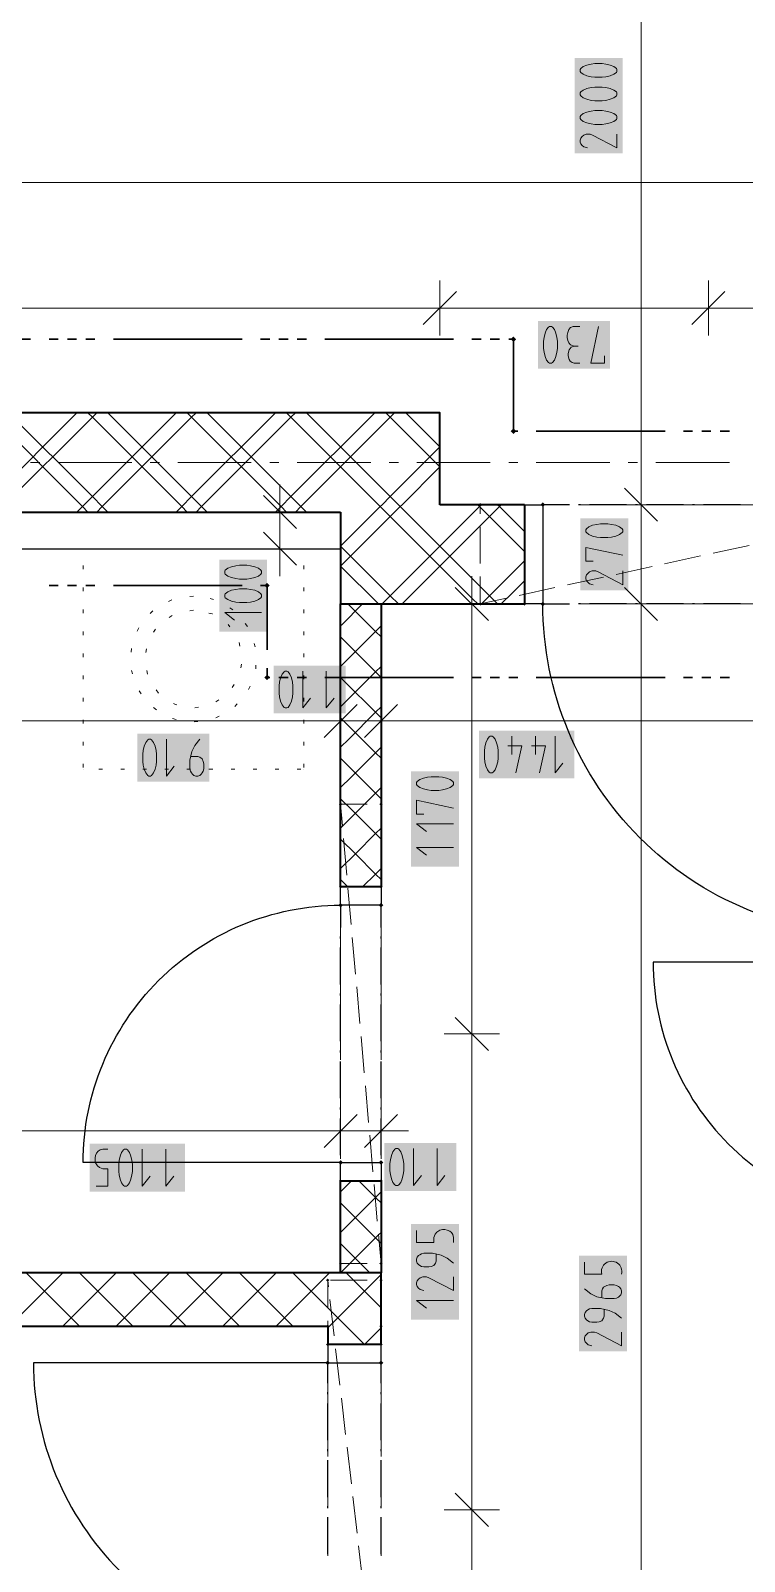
# Model space of a CAD drawing. Header units: millimetres. Extents: x 0 to 594, y 0 to 420.
# Drawn here: x 254.25 to 273.87, y 212.1 to 254.21 of the extents above; entities that cross this region are included whole.
import ezdxf

# ---------------------------------------------------------------- set-up
doc = ezdxf.new("R2010")
doc.units = ezdxf.units.MM
doc.header["$LTSCALE"] = 8
for name, color, linetype in [('PDF_Dvere', 7, 'Continuous'), ('PDF_Instalacni prizdivka do 1m', 7, 'Continuous'), ('PDF_Koty delkove', 7, 'Continuous'), ('PDF_Osy hlavni', 7, 'Continuous'), ('PDF_Pozarni useky', 7, 'Continuous'), ('PDF_Preklady', 7, 'Continuous'), ('PDF_Pricky zdene', 7, 'Continuous'), ('PDF_Sanita', 7, 'Continuous'), ('PDF_Steny akusticke', 7, 'Continuous')]:
    doc.layers.add(name, color=color, linetype=linetype)

msp = doc.modelspace()

# ---------------------------------------------------------------- linework, layer by layer
at = {"layer": 'PDF_Dvere', "lineweight": 25}
for points in [[(267.826, 241.166), (268.332, 241.166), (268.332, 238.437), (267.826, 238.437)], [(263.883, 230.652), (263.883, 230.147), (262.771, 230.147), (262.771, 230.652)], [(263.883, 223.07), (263.883, 222.564), (262.771, 222.564), (262.771, 223.07)], [(263.883, 217.56), (263.883, 218.066), (262.417, 218.066), (262.417, 217.56)]]:
    msp.add_lwpolyline(points, close=True, dxfattribs=at)
for points in [[(269.061, 241.166), (268.332, 241.166)], [(269.365, 241.166), (269.314, 241.166)], [(270.628, 241.166), (269.617, 241.166)], [(270.932, 241.166), (270.881, 241.166)], [(272.195, 241.166), (271.184, 241.166)], [(272.499, 241.166), (272.448, 241.166)], [(273.762, 241.166), (272.751, 241.166)], [(269.365, 238.437), (269.314, 238.437)], [(270.628, 238.437), (269.617, 238.437)], [(270.932, 238.437), (270.881, 238.437)], [(272.195, 238.437), (271.184, 238.437)], [(272.499, 238.437), (272.448, 238.437)], [(273.762, 238.437), (272.751, 238.437)], [(263.883, 229.538), (263.883, 230.147)], [(262.771, 229.234), (262.771, 229.285)], [(263.883, 229.234), (263.883, 229.285)], [(262.771, 227.971), (262.771, 228.982)], [(263.883, 227.971), (263.883, 228.982)], [(262.771, 227.667), (262.771, 227.718)], [(262.771, 226.404), (262.771, 227.415)], [(263.883, 227.667), (263.883, 227.718)], [(263.883, 226.404), (263.883, 227.415)], [(262.771, 226.1), (262.771, 226.151)], [(263.883, 226.1), (263.883, 226.151)], [(262.771, 224.837), (262.771, 225.848)], [(263.883, 224.837), (263.883, 225.848)], [(262.771, 224.533), (262.771, 224.584)], [(263.883, 224.533), (263.883, 224.584)], [(262.771, 223.27), (262.771, 224.281)], [(263.883, 223.27), (263.883, 224.281)], [(263.883, 217.002), (263.883, 217.56)], [(262.417, 216.698), (262.417, 216.749)], [(262.417, 215.435), (262.417, 216.446)], [(263.883, 216.698), (263.883, 216.749)], [(263.883, 215.435), (263.883, 216.446)], [(262.417, 215.131), (262.417, 215.182)], [(263.883, 215.131), (263.883, 215.182)], [(262.417, 213.868), (262.417, 214.879)], [(263.883, 213.868), (263.883, 214.879)], [(262.417, 213.564), (262.417, 213.615)], [(263.883, 213.564), (263.883, 213.615)], [(262.417, 212.301), (262.417, 213.312)], [(263.883, 212.301), (263.883, 213.312)]]:
    msp.add_lwpolyline(points, dxfattribs=at)
for points in [[(277.43, 238.437), (277.43, 229.338, -0.414214), (268.332, 238.437), (269.061, 238.437)], [(262.771, 223.07), (255.695, 223.07, -0.414214), (262.771, 230.147), (262.771, 229.538)], [(278.441, 227.971), (278.441, 228.58), (271.364, 228.58, 0.414214), (278.441, 221.503)], [(262.417, 217.002), (262.417, 217.56), (254.33, 217.56, 0.414214), (262.417, 209.472), (262.417, 210.178)]]:
    msp.add_lwpolyline(points, format="xyb", dxfattribs=at)
at = {"layer": 'PDF_Dvere', "lineweight": 25, "transparency": 33554559}
for points in [[(268.395, 241.166), (268.332, 241.103), (268.332, 241.229), (268.268, 241.166)], [(268.395, 238.437), (268.332, 238.373), (268.332, 238.5), (268.268, 238.437)], [(262.771, 230.083), (262.708, 230.147), (262.834, 230.147), (262.771, 230.21)], [(263.883, 230.083), (263.82, 230.147), (263.947, 230.147), (263.883, 230.21)], [(262.771, 223.007), (262.708, 223.07), (262.834, 223.07), (262.771, 223.133)], [(263.883, 223.007), (263.82, 223.07), (263.947, 223.07), (263.883, 223.133)], [(262.417, 217.497), (262.354, 217.56), (262.481, 217.56), (262.417, 217.623)], [(263.883, 217.497), (263.82, 217.56), (263.947, 217.56), (263.883, 217.623)]]:
    msp.add_solid(points, dxfattribs=at)
at = {"layer": 'PDF_Instalacni prizdivka do 1m', "lineweight": 25}
msp.add_lwpolyline([(262.771, 240.964), (253.571, 240.964), (253.571, 239.953), (262.771, 239.953)], close=True, dxfattribs=at)
at = {"layer": 'PDF_Koty delkove', "lineweight": 18}
for points in [[(271.032, 158.52), (271.032, 190.585), (271.032, 206.995), (271.032, 208.461), (271.032, 210.619), (271.032, 238.437), (271.032, 241.166), (271.032, 261.386), (271.032, 264.115), (271.032, 294.09), (271.032, 295.556), (271.032, 344.032)], [(269.965, 252.653), (269.763, 252.653), (269.663, 252.639), (269.544, 252.612), (269.443, 252.572), (269.375, 252.518), (269.359, 252.491), (269.359, 252.437), (269.375, 252.41), (269.443, 252.356), (269.544, 252.316), (269.663, 252.288)], [(269.663, 252.288), (269.763, 252.274), (269.965, 252.274), (270.066, 252.288), (270.184, 252.316), (270.285, 252.356), (270.353, 252.41), (270.37, 252.437), (270.37, 252.491), (270.353, 252.518), (270.285, 252.572), (270.184, 252.612), (270.066, 252.639), (269.965, 252.653)], [(270.37, 251.357), (270.37, 250.978), (269.696, 251.33), (269.628, 251.357), (269.527, 251.357), (269.46, 251.33), (269.41, 251.289), (269.375, 251.249), (269.359, 251.195), (269.359, 251.141), (269.375, 251.087), (269.41, 251.046), (269.46, 251.006), (269.56, 250.978)], [(511.924, 250.029), (492.486, 250.029), (472.901, 250.029), (471.435, 250.029), (163.798, 250.029)], [(265.501, 247.333), (265.501, 246.575), (265.501, 245.817)], [(272.881, 247.333), (272.881, 246.575), (272.881, 245.817)], [(265.956, 247.03), (265.046, 246.12)], [(273.336, 247.03), (272.426, 246.12)], [(419.32, 246.575), (408.047, 246.575), (400.263, 246.575), (392.883, 246.575), (316.251, 246.575), (308.871, 246.575), (297.902, 246.575), (295.324, 246.575), (286.428, 246.575), (283.85, 246.575), (272.881, 246.575), (265.501, 246.575), (188.87, 246.575)], [(269.352, 246.069), (269.164, 246.069), (269.096, 246.035), (269.042, 245.985), (269.015, 245.901), (269.002, 245.833), (269.002, 245.765), (269.015, 245.681), (269.042, 245.615), (269.096, 245.564), (269.19, 245.53), (269.298, 245.53)], [(270.028, 245.26), (270.028, 245.058), (269.65, 245.058), (269.865, 246.069)], [(269.352, 245.058), (269.19, 245.058), (269.136, 245.075), (269.083, 245.109), (269.055, 245.16), (269.028, 245.26), (269.028, 245.327), (269.055, 245.428), (269.109, 245.496), (269.19, 245.53)], [(261.103, 240.964), (261.103, 241.722)], [(261.558, 240.509), (260.648, 241.419)], [(271.486, 240.711), (270.577, 241.621)], [(261.861, 240.964), (261.103, 240.964), (260.345, 240.964)], [(261.103, 239.953), (261.103, 240.964)], [(271.79, 241.166), (271.032, 241.166), (270.273, 241.166)], [(270.121, 240.639), (269.918, 240.639), (269.818, 240.625), (269.7, 240.598), (269.599, 240.558), (269.531, 240.504), (269.515, 240.477), (269.515, 240.423), (269.531, 240.396), (269.599, 240.342), (269.7, 240.302), (269.818, 240.274), (269.918, 240.26), (270.121, 240.26), (270.222, 240.274), (270.34, 240.302), (270.441, 240.342), (270.509, 240.396), (270.526, 240.423), (270.526, 240.477), (270.509, 240.504), (270.441, 240.558), (270.34, 240.598)], [(270.34, 240.598), (270.222, 240.625), (270.121, 240.639)], [(261.558, 239.498), (260.648, 240.408)], [(261.861, 239.953), (261.103, 239.953), (260.345, 239.953)], [(261.103, 239.953), (261.103, 239.195)], [(269.716, 239.612), (269.515, 239.612), (269.515, 239.991), (270.526, 239.775)], [(260.192, 239.498), (259.99, 239.498), (259.89, 239.485), (259.772, 239.458), (259.671, 239.417), (259.603, 239.364), (259.587, 239.336), (259.587, 239.283), (259.603, 239.255), (259.671, 239.202), (259.772, 239.161), (259.89, 239.134), (259.99, 239.12), (260.192, 239.12), (260.293, 239.134), (260.412, 239.161), (260.513, 239.202)], [(260.513, 239.202), (260.58, 239.255), (260.598, 239.283), (260.598, 239.336), (260.58, 239.364), (260.513, 239.417), (260.412, 239.458), (260.293, 239.485), (260.192, 239.498)], [(266.379, 238.437), (266.379, 239.195)], [(270.526, 239.343), (270.526, 238.964), (269.852, 239.316), (269.784, 239.343), (269.683, 239.343), (269.616, 239.316), (269.566, 239.275), (269.531, 239.235), (269.515, 239.181), (269.515, 239.127), (269.531, 239.073), (269.566, 239.032), (269.616, 238.992), (269.716, 238.964)], [(266.834, 237.982), (265.924, 238.892)], [(271.486, 237.982), (270.577, 238.891)], [(267.137, 238.437), (266.379, 238.437), (265.62, 238.437)], [(266.379, 208.461), (266.379, 213.516), (266.379, 226.608), (266.379, 238.437)], [(271.79, 238.437), (271.032, 238.437), (270.273, 238.437)], [(260.598, 238.202), (259.587, 238.202), (259.856, 237.987)], [(261.731, 236.586), (261.731, 235.575), (261.946, 235.843)], [(262.379, 236.586), (262.379, 235.575), (262.594, 235.843)], [(262.771, 235.976), (262.771, 235.217), (262.771, 234.459)], [(263.883, 235.976), (263.883, 235.217), (263.883, 234.459)], [(263.226, 235.672), (262.316, 234.763)], [(264.338, 235.672), (263.428, 234.763)], [(289.815, 235.217), (287.361, 235.217), (285.941, 235.217), (283.85, 235.217), (282.126, 235.217), (279.553, 235.217), (278.441, 235.217), (276.145, 235.217), (274.744, 235.217), (272.856, 235.217), (267.275, 235.217), (263.883, 235.217), (262.771, 235.217), (253.571, 235.217)], [(257.982, 234.712), (257.982, 233.701), (258.198, 233.97)], [(258.9, 234.712), (258.765, 234.543), (258.684, 234.374), (258.63, 234.139), (258.63, 233.902), (258.644, 233.835), (258.671, 233.785), (258.697, 233.752), (258.738, 233.717), (258.792, 233.701), (258.846, 233.701), (258.9, 233.717), (258.94, 233.752), (258.967, 233.785), (258.995, 233.835)], [(267.022, 234.714), (266.968, 234.782), (266.941, 234.799), (266.887, 234.799), (266.86, 234.782), (266.806, 234.714), (266.766, 234.613), (266.739, 234.495), (266.725, 234.394)], [(266.725, 234.394), (266.725, 234.192), (266.739, 234.092), (266.766, 233.973), (266.806, 233.872), (266.86, 233.804), (266.887, 233.788), (266.941, 233.788), (266.968, 233.804), (267.022, 233.872), (267.062, 233.973), (267.09, 234.092), (267.104, 234.192), (267.104, 234.394), (267.09, 234.495), (267.062, 234.613), (267.022, 234.714)], [(267.481, 234.799), (267.481, 234.294)], [(268.129, 234.799), (268.129, 234.294)], [(268.669, 234.799), (268.669, 233.788), (268.885, 234.057)], [(258.995, 233.835), (259.008, 233.902), (259.008, 234.038), (258.995, 234.104), (258.967, 234.172), (258.9, 234.223), (258.846, 234.24), (258.657, 234.24)], [(267.373, 234.529), (267.752, 234.529), (267.589, 233.788)], [(268.021, 234.529), (268.4, 234.529), (268.237, 233.788)], [(265.468, 233.684), (265.266, 233.684), (265.165, 233.67), (265.047, 233.643), (264.946, 233.603), (264.878, 233.549), (264.862, 233.522), (264.862, 233.468), (264.878, 233.441), (264.946, 233.387), (265.047, 233.347), (265.165, 233.319), (265.266, 233.305), (265.468, 233.305), (265.569, 233.319), (265.687, 233.347), (265.788, 233.387), (265.856, 233.441)], [(265.856, 233.441), (265.873, 233.468), (265.873, 233.522), (265.856, 233.549), (265.788, 233.603), (265.687, 233.643), (265.569, 233.67), (265.468, 233.684)], [(265.063, 232.657), (264.862, 232.657), (264.862, 233.036), (265.873, 232.82)], [(265.873, 232.388), (264.862, 232.388), (265.131, 232.172)], [(265.873, 231.74), (264.862, 231.74), (265.131, 231.524)], [(266.834, 226.153), (265.924, 227.063)], [(267.137, 226.608), (266.379, 226.608), (265.62, 226.608)], [(262.771, 224.698), (262.771, 223.94), (262.771, 223.182)], [(263.883, 224.698), (263.883, 223.94), (263.883, 223.182)], [(263.226, 224.395), (262.316, 223.485)], [(264.338, 224.395), (263.428, 223.485)], [(263.883, 223.94), (262.771, 223.94), (251.6, 223.94), (229.864, 223.94), (228.196, 223.94), (226.124, 223.94), (224.607, 223.94), (203.276, 223.94), (191.599, 223.94), (190.487, 223.94)], [(263.883, 223.94), (264.642, 223.94)], [(256.051, 222.423), (256.375, 222.423), (256.375, 222.894), (256.24, 222.894), (256.146, 222.929), (256.092, 222.979), (256.038, 223.063), (256.024, 223.13), (256.024, 223.198), (256.038, 223.265), (256.065, 223.332), (256.105, 223.383), (256.159, 223.417)], [(256.159, 223.417), (256.24, 223.434), (256.375, 223.434)], [(257.32, 223.434), (257.32, 222.423), (257.536, 222.692)], [(257.968, 223.434), (257.968, 222.423), (258.184, 222.692)], [(264.493, 223.147), (264.466, 223.266), (264.425, 223.367), (264.372, 223.435), (264.344, 223.452), (264.291, 223.452), (264.263, 223.435), (264.21, 223.367), (264.169, 223.266), (264.143, 223.147), (264.129, 223.046)], [(264.777, 223.452), (264.777, 222.441), (264.992, 222.71)], [(265.425, 223.452), (265.425, 222.441), (265.64, 222.71)], [(264.129, 223.046), (264.129, 222.844), (264.143, 222.744), (264.169, 222.626), (264.21, 222.525), (264.263, 222.457), (264.291, 222.441), (264.344, 222.441), (264.372, 222.457), (264.425, 222.525), (264.466, 222.626), (264.493, 222.744), (264.507, 222.844), (264.507, 223.046), (264.493, 223.147)], [(264.862, 221.197), (264.862, 220.873), (265.333, 220.873), (265.333, 221.008), (265.368, 221.102), (265.418, 221.156), (265.502, 221.21), (265.569, 221.224), (265.637, 221.224), (265.704, 221.21), (265.771, 221.183), (265.822, 221.143), (265.856, 221.089), (265.873, 221.008), (265.873, 220.873)], [(265.873, 220.306), (265.704, 220.441), (265.535, 220.522), (265.3, 220.576), (265.063, 220.576), (264.997, 220.562), (264.946, 220.535), (264.913, 220.508), (264.878, 220.468), (264.862, 220.414)], [(264.862, 220.414), (264.862, 220.36), (264.878, 220.306), (264.913, 220.265), (264.946, 220.239), (264.997, 220.211), (265.063, 220.197), (265.199, 220.197), (265.266, 220.211), (265.333, 220.239), (265.384, 220.306), (265.401, 220.36), (265.401, 220.549)], [(265.873, 219.927), (265.873, 219.549), (265.199, 219.901), (265.131, 219.927), (265.03, 219.927), (264.963, 219.901), (264.913, 219.86), (264.878, 219.82), (264.862, 219.765), (264.862, 219.712), (264.878, 219.658), (264.913, 219.617), (264.963, 219.577), (265.063, 219.549)], [(269.952, 219.353), (269.952, 219.542), (269.969, 219.596), (270.003, 219.637), (270.037, 219.664), (270.087, 219.69), (270.154, 219.704), (270.289, 219.704), (270.357, 219.69), (270.407, 219.664), (270.44, 219.637), (270.475, 219.596), (270.492, 219.542), (270.492, 219.489), (270.475, 219.434), (270.44, 219.394), (270.407, 219.367), (270.357, 219.34), (270.289, 219.326), (270.053, 219.326), (269.818, 219.38), (269.649, 219.461), (269.481, 219.596)], [(265.873, 219.279), (264.862, 219.279), (265.131, 219.064)], [(270.492, 218.786), (270.323, 218.922), (270.154, 219.003), (269.919, 219.056), (269.682, 219.056), (269.615, 219.042), (269.565, 219.016), (269.532, 218.989), (269.497, 218.948), (269.481, 218.894), (269.481, 218.841), (269.497, 218.786), (269.532, 218.746), (269.565, 218.719), (269.615, 218.692), (269.682, 218.678), (269.818, 218.678), (269.884, 218.692), (269.952, 218.719), (270.003, 218.786), (270.02, 218.841), (270.02, 219.029)], [(270.492, 218.408), (270.492, 218.03), (269.818, 218.381), (269.75, 218.408), (269.649, 218.408), (269.582, 218.381), (269.532, 218.341), (269.497, 218.3), (269.481, 218.246)], [(269.481, 218.246), (269.481, 218.193), (269.497, 218.138), (269.532, 218.098), (269.582, 218.057), (269.682, 218.03)], [(266.834, 213.061), (265.924, 213.971)], [(267.137, 213.516), (266.379, 213.516), (265.62, 213.516)]]:
    msp.add_lwpolyline(points, dxfattribs=at)
for points in [[(269.965, 253.301), (269.763, 253.301), (269.663, 253.287), (269.544, 253.26), (269.443, 253.22), (269.375, 253.166), (269.359, 253.139), (269.359, 253.085), (269.375, 253.058), (269.443, 253.004), (269.544, 252.964), (269.663, 252.936), (269.763, 252.922), (269.965, 252.922), (270.066, 252.936), (270.184, 252.964), (270.285, 253.004), (270.353, 253.058), (270.37, 253.085), (270.37, 253.139), (270.353, 253.166), (270.285, 253.22), (270.184, 253.26), (270.066, 253.287)], [(269.965, 252.005), (269.763, 252.005), (269.663, 251.991), (269.544, 251.964), (269.443, 251.924), (269.375, 251.87), (269.359, 251.843), (269.359, 251.789), (269.375, 251.762), (269.443, 251.708), (269.544, 251.668), (269.663, 251.64), (269.763, 251.626), (269.965, 251.626), (270.066, 251.64), (270.184, 251.668), (270.285, 251.708), (270.353, 251.762), (270.37, 251.789), (270.37, 251.843), (270.353, 251.87), (270.285, 251.924), (270.184, 251.964), (270.066, 251.991)], [(268.354, 245.664), (268.354, 245.462), (268.367, 245.362), (268.394, 245.243), (268.435, 245.142), (268.488, 245.075), (268.516, 245.058), (268.569, 245.058), (268.597, 245.075), (268.65, 245.142), (268.691, 245.243), (268.718, 245.362), (268.732, 245.462), (268.732, 245.664), (268.718, 245.765), (268.691, 245.883), (268.65, 245.985), (268.597, 246.052), (268.569, 246.069), (268.516, 246.069), (268.488, 246.052), (268.435, 245.985), (268.394, 245.883), (268.367, 245.765)], [(260.192, 238.85), (259.99, 238.85), (259.89, 238.837), (259.772, 238.81), (259.671, 238.769), (259.603, 238.716), (259.587, 238.688), (259.587, 238.635), (259.603, 238.607), (259.671, 238.554), (259.772, 238.513), (259.89, 238.486), (259.99, 238.472), (260.192, 238.472), (260.293, 238.486), (260.412, 238.513), (260.513, 238.554), (260.58, 238.607), (260.598, 238.635), (260.598, 238.688), (260.58, 238.716), (260.513, 238.769), (260.412, 238.81), (260.293, 238.837)], [(261.083, 236.18), (261.083, 235.978), (261.096, 235.878), (261.123, 235.76), (261.164, 235.658), (261.217, 235.591), (261.245, 235.575), (261.298, 235.575), (261.326, 235.591), (261.379, 235.658), (261.42, 235.76), (261.447, 235.878), (261.461, 235.978), (261.461, 236.18), (261.447, 236.281), (261.42, 236.4), (261.379, 236.501), (261.326, 236.568), (261.298, 236.586), (261.245, 236.586), (261.217, 236.568), (261.164, 236.501), (261.123, 236.4), (261.096, 236.281)], [(257.334, 234.307), (257.334, 234.104), (257.348, 234.004), (257.375, 233.886), (257.415, 233.785), (257.469, 233.717), (257.496, 233.701), (257.55, 233.701), (257.577, 233.717), (257.631, 233.785), (257.671, 233.886), (257.699, 234.004), (257.712, 234.104), (257.712, 234.307), (257.699, 234.408), (257.671, 234.526), (257.631, 234.627), (257.577, 234.695), (257.55, 234.712), (257.496, 234.712), (257.469, 234.695), (257.415, 234.627), (257.375, 234.526), (257.348, 234.408)], [(256.672, 223.029), (256.672, 222.827), (256.686, 222.727), (256.713, 222.608), (256.753, 222.507), (256.807, 222.44), (256.834, 222.423), (256.888, 222.423), (256.915, 222.44), (256.969, 222.507), (257.009, 222.608), (257.037, 222.727), (257.051, 222.827), (257.051, 223.029), (257.037, 223.13), (257.009, 223.248), (256.969, 223.349), (256.915, 223.417), (256.888, 223.434), (256.834, 223.434), (256.807, 223.417), (256.753, 223.349), (256.713, 223.248), (256.686, 223.13)]]:
    msp.add_lwpolyline(points, close=True, dxfattribs=at)
msp.add_lwpolyline([(269.481, 220.326), (269.481, 220.001), (269.952, 220.001, -1.306819), (270.492, 220.001)], format="xyb", dxfattribs=at)
at = {"layer": 'PDF_Koty delkove', "color": 7, "lineweight": 18, "true_color": 0xffffff, "transparency": 33554559}
for points in [[(270.522, 250.827), (270.522, 253.452), (269.208, 250.827), (269.208, 253.452)], [(270.18, 246.221), (268.202, 246.221), (270.18, 244.907), (268.202, 244.907)], [(270.678, 238.813), (270.678, 240.79), (269.363, 238.813), (269.363, 240.79)], [(260.749, 237.672), (260.749, 239.65), (259.435, 237.672), (259.435, 239.65)], [(262.909, 236.737), (260.931, 236.737), (262.909, 235.423), (260.931, 235.423)], [(259.16, 234.864), (257.183, 234.864), (259.16, 233.549), (257.183, 233.549)], [(269.199, 234.951), (266.574, 234.951), (269.199, 233.637), (266.574, 233.637)], [(266.025, 231.21), (266.025, 233.835), (264.711, 231.21), (264.711, 233.835)], [(265.955, 223.603), (263.977, 223.603), (265.955, 222.289), (263.977, 222.289)], [(258.498, 223.586), (255.873, 223.586), (258.498, 222.272), (255.873, 222.272)], [(266.025, 218.749), (266.025, 221.375), (264.711, 218.749), (264.711, 221.375)], [(270.644, 217.878), (270.644, 220.504), (269.329, 217.878), (269.329, 220.504)]]:
    msp.add_solid(points, dxfattribs=at)
at = {"layer": 'PDF_Osy hlavni', "lineweight": 18}
for points in [[(254.504, 242.329), (254.251, 242.329)], [(257.031, 242.329), (255.009, 242.329)], [(257.789, 242.329), (257.536, 242.329)], [(260.317, 242.329), (258.295, 242.329)], [(261.075, 242.329), (260.822, 242.329)], [(263.602, 242.329), (261.58, 242.329)], [(264.36, 242.329), (264.108, 242.329)], [(266.888, 242.329), (264.866, 242.329)], [(267.646, 242.329), (267.393, 242.329)], [(270.173, 242.329), (268.152, 242.329)], [(270.932, 242.329), (270.679, 242.329)], [(273.459, 242.329), (271.437, 242.329)]]:
    msp.add_lwpolyline(points, dxfattribs=at)
at = {"layer": 'PDF_Pozarni useky', "lineweight": 30}
for points in [[(254.251, 245.716), (250.712, 245.716)], [(255.009, 245.716), (254.756, 245.716)], [(255.514, 245.716), (255.262, 245.716)], [(256.02, 245.716), (255.767, 245.716)], [(260.064, 245.716), (256.525, 245.716)], [(260.822, 245.716), (260.569, 245.716)], [(261.328, 245.716), (261.075, 245.716)], [(261.833, 245.716), (261.58, 245.716)], [(265.877, 245.716), (262.339, 245.716)], [(266.635, 245.716), (266.382, 245.716)], [(267.141, 245.716), (266.888, 245.716)], [(267.523, 245.716), (267.393, 245.716)], [(267.646, 243.188), (267.523, 243.188), (267.523, 245.716)], [(271.69, 243.188), (268.152, 243.188)], [(272.448, 243.188), (272.195, 243.188)], [(272.954, 243.188), (272.701, 243.188)], [(273.459, 243.188), (273.206, 243.188)], [(255.009, 238.942), (254.756, 238.942)], [(255.514, 238.942), (255.262, 238.942)], [(256.02, 238.942), (255.767, 238.942)], [(260.064, 238.942), (256.525, 238.942)], [(260.749, 237.17), (260.749, 238.942), (260.569, 238.942)], [(260.749, 236.415), (260.749, 236.665)], [(260.822, 236.415), (260.749, 236.415)], [(261.328, 236.415), (261.075, 236.415)], [(261.833, 236.415), (261.58, 236.415)], [(265.877, 236.415), (262.339, 236.415)], [(266.635, 236.415), (266.382, 236.415)], [(267.141, 236.415), (266.888, 236.415)], [(267.646, 236.415), (267.393, 236.415)], [(271.69, 236.415), (268.152, 236.415)], [(272.448, 236.415), (272.195, 236.415)], [(272.954, 236.415), (272.701, 236.415)], [(273.459, 236.415), (273.206, 236.415)]]:
    msp.add_lwpolyline(points, dxfattribs=at)
at = {"layer": 'PDF_Pozarni useky', "lineweight": 30, "transparency": 33554559}
for points in [[(267.523, 245.64), (267.447, 245.716), (267.599, 245.716), (267.523, 245.791)], [(267.599, 245.716), (267.523, 245.64), (267.523, 245.791), (267.447, 245.716)], [(267.523, 243.112), (267.447, 243.188), (267.599, 243.188), (267.523, 243.264)], [(267.599, 243.188), (267.523, 243.112), (267.523, 243.264), (267.447, 243.188)], [(260.825, 238.942), (260.749, 238.866), (260.749, 239.018), (260.674, 238.942)], [(260.749, 238.866), (260.674, 238.942), (260.825, 238.942), (260.749, 239.018)], [(260.749, 236.339), (260.674, 236.415), (260.825, 236.415), (260.749, 236.49)], [(260.825, 236.415), (260.749, 236.339), (260.749, 236.49), (260.674, 236.415)]]:
    msp.add_solid(points, dxfattribs=at)
at = {"layer": 'PDF_Preklady', "lineweight": 18}
for points in [[(267.596, 241.166), (266.613, 241.166)], [(266.613, 240.911), (266.613, 241.166)], [(268.96, 241.166), (267.949, 241.166)], [(270.325, 241.166), (269.314, 241.166)], [(271.69, 241.166), (270.679, 241.166)], [(273.055, 241.166), (272.044, 241.166)], [(274.42, 241.166), (273.409, 241.166)], [(266.613, 239.546), (266.613, 240.557)], [(273.012, 239.83), (274, 240.045)], [(271.678, 239.54), (272.666, 239.755)], [(266.613, 238.437), (266.613, 239.192)], [(269.011, 238.959), (269.999, 239.174)], [(270.345, 239.249), (271.333, 239.464)], [(267.678, 238.668), (268.665, 238.884)], [(266.613, 238.437), (267.332, 238.593)], [(267.596, 238.437), (266.613, 238.437)], [(268.96, 238.437), (267.949, 238.437)], [(270.325, 238.437), (269.314, 238.437)], [(271.69, 238.437), (270.679, 238.437)], [(273.055, 238.437), (272.044, 238.437)], [(274.42, 238.437), (273.409, 238.437)], [(262.824, 232.332), (262.771, 232.927), (263.501, 232.927)], [(262.771, 232.722), (262.771, 232.927)], [(263.883, 232.722), (263.883, 232.927), (263.855, 232.927)], [(262.771, 231.357), (262.771, 232.368)], [(263.883, 231.357), (263.883, 232.368)], [(262.943, 230.972), (262.855, 231.979)], [(262.771, 229.993), (262.771, 230.652), (262.771, 231.004)], [(263.883, 229.993), (263.883, 230.652), (263.883, 231.004)], [(263.063, 229.613), (262.974, 230.62)], [(262.771, 228.628), (262.771, 229.639)], [(263.883, 228.628), (263.883, 229.639)], [(263.183, 228.253), (263.094, 229.26)], [(262.771, 227.263), (262.771, 228.274)], [(263.883, 227.263), (263.883, 228.274)], [(263.302, 226.894), (263.214, 227.901)], [(262.771, 225.898), (262.771, 226.909)], [(263.422, 225.534), (263.333, 226.541)], [(263.883, 225.898), (263.883, 226.909)], [(262.771, 224.533), (262.771, 225.544)], [(263.883, 224.533), (263.883, 225.544)], [(263.541, 224.174), (263.453, 225.182)], [(262.771, 223.169), (262.771, 224.18)], [(263.883, 223.169), (263.883, 224.18)], [(263.661, 222.815), (263.573, 223.822)], [(262.771, 222.564), (262.771, 222.815)], [(263.883, 222.564), (263.883, 222.815)], [(262.771, 221.804), (262.771, 222.564)], [(263.781, 221.455), (263.692, 222.462)], [(263.883, 221.804), (263.883, 222.564)], [(262.771, 220.439), (262.771, 221.45)], [(263.855, 220.29), (263.883, 220.29), (263.812, 221.103)], [(263.883, 220.439), (263.883, 221.45)], [(263.501, 220.29), (262.771, 220.29)], [(262.438, 219.655), (262.417, 219.835)], [(262.417, 219.074), (262.417, 219.835)], [(263.501, 219.835), (262.49, 219.835)], [(263.883, 219.835), (263.855, 219.835)], [(263.883, 219.074), (263.883, 219.835)], [(262.596, 218.299), (262.479, 219.303)], [(262.417, 218.571), (262.417, 218.72)], [(262.417, 217.709), (262.417, 218.066), (262.417, 218.571)], [(263.883, 218.571), (263.883, 218.72)], [(263.883, 217.709), (263.883, 218.066), (263.883, 218.571)], [(262.753, 216.943), (262.636, 217.948)], [(262.417, 216.345), (262.417, 217.356)], [(263.883, 216.345), (263.883, 217.356)], [(262.91, 215.588), (262.794, 216.592)], [(262.417, 214.98), (262.417, 215.991)], [(263.883, 214.98), (263.883, 215.991)], [(263.067, 214.232), (262.951, 215.236)], [(262.417, 213.615), (262.417, 214.626)], [(263.883, 213.615), (263.883, 214.626)], [(263.225, 212.876), (263.108, 213.881)], [(262.417, 212.25), (262.417, 213.261)], [(263.883, 212.25), (263.883, 213.261)], [(263.382, 211.521), (263.265, 212.525)]]:
    msp.add_lwpolyline(points, dxfattribs=at)
at = {"layer": 'PDF_Preklady', "lineweight": 18, "transparency": 33554559}
for points in [[(266.658, 241.166), (266.613, 241.121), (266.613, 241.212), (266.567, 241.166)], [(266.613, 241.121), (266.567, 241.166), (266.658, 241.166), (266.613, 241.212)], [(266.613, 238.391), (266.567, 238.437), (266.658, 238.437), (266.613, 238.482)], [(266.658, 238.437), (266.613, 238.391), (266.613, 238.482), (266.567, 238.437)], [(266.569, 238.427), (266.603, 238.481), (266.623, 238.392), (266.657, 238.446)], [(267.872, 238.437), (267.826, 238.391), (267.826, 238.482), (267.781, 238.437)], [(267.872, 238.437), (267.826, 238.391), (267.826, 238.482), (267.781, 238.437)], [(262.775, 232.881), (262.726, 232.923), (262.817, 232.931), (262.767, 232.972)], [(262.817, 232.927), (262.771, 232.881), (262.771, 232.972), (262.726, 232.927)], [(262.771, 232.881), (262.726, 232.927), (262.817, 232.927), (262.771, 232.972)], [(263.883, 232.881), (263.838, 232.927), (263.929, 232.927), (263.883, 232.972)], [(263.929, 232.927), (263.883, 232.881), (263.883, 232.972), (263.838, 232.927)], [(262.771, 230.607), (262.726, 230.652), (262.817, 230.652), (262.771, 230.698)], [(262.771, 230.607), (262.726, 230.652), (262.817, 230.652), (262.771, 230.698)], [(263.883, 230.607), (263.838, 230.652), (263.929, 230.652), (263.883, 230.698)], [(263.883, 230.607), (263.838, 230.652), (263.929, 230.652), (263.883, 230.698)], [(262.771, 222.519), (262.726, 222.564), (262.817, 222.564), (262.771, 222.61)], [(262.771, 222.519), (262.726, 222.564), (262.817, 222.564), (262.771, 222.61)], [(263.883, 222.519), (263.838, 222.564), (263.929, 222.564), (263.883, 222.61)], [(263.883, 222.519), (263.838, 222.564), (263.929, 222.564), (263.883, 222.61)], [(262.771, 220.244), (262.726, 220.29), (262.817, 220.29), (262.771, 220.335)], [(262.817, 220.29), (262.771, 220.244), (262.771, 220.335), (262.726, 220.29)], [(263.887, 220.244), (263.838, 220.286), (263.929, 220.294), (263.879, 220.335)], [(263.929, 220.29), (263.883, 220.244), (263.883, 220.335), (263.838, 220.29)], [(263.883, 220.244), (263.838, 220.29), (263.929, 220.29), (263.883, 220.335)], [(262.423, 219.79), (262.372, 219.83), (262.463, 219.84), (262.412, 219.88)], [(262.463, 219.835), (262.417, 219.789), (262.417, 219.88), (262.372, 219.835)], [(262.417, 219.789), (262.372, 219.835), (262.463, 219.835), (262.417, 219.88)], [(263.883, 219.789), (263.838, 219.835), (263.929, 219.835), (263.883, 219.88)], [(263.929, 219.835), (263.883, 219.789), (263.883, 219.88), (263.838, 219.835)], [(262.417, 218.526), (262.372, 218.571), (262.463, 218.571), (262.417, 218.617)], [(262.417, 218.526), (262.372, 218.571), (262.463, 218.571), (262.417, 218.617)], [(263.883, 218.526), (263.838, 218.571), (263.929, 218.571), (263.883, 218.617)], [(263.883, 218.526), (263.838, 218.571), (263.929, 218.571), (263.883, 218.617)], [(262.417, 218.02), (262.372, 218.066), (262.463, 218.066), (262.417, 218.111)], [(262.417, 218.02), (262.372, 218.066), (262.463, 218.066), (262.417, 218.111)], [(263.883, 218.02), (263.838, 218.066), (263.929, 218.066), (263.883, 218.111)], [(263.883, 218.02), (263.838, 218.066), (263.929, 218.066), (263.883, 218.111)]]:
    msp.add_solid(points, dxfattribs=at)
at = {"layer": 'PDF_Pricky zdene', "lineweight": 9}
for points in [[(263.378, 238.437), (262.806, 237.865), (262.771, 237.83)], [(263.883, 237.527), (263.732, 237.678), (262.973, 238.437)], [(263.732, 237.678), (262.869, 236.816), (262.771, 236.718)], [(263.883, 236.415), (263.732, 236.566), (262.83, 237.468), (262.771, 237.527)], [(263.883, 237.83), (263.732, 237.678)], [(263.883, 236.718), (263.732, 236.566)], [(263.732, 236.566), (262.933, 235.767), (262.771, 235.606)], [(263.883, 235.303), (263.732, 235.454), (262.901, 236.285), (262.771, 236.415)], [(263.732, 235.454), (262.996, 234.719), (262.771, 234.494)], [(263.883, 235.606), (263.732, 235.454)], [(263.883, 234.191), (263.732, 234.342), (262.973, 235.101), (262.771, 235.303)], [(263.732, 234.342), (263.059, 233.67), (262.771, 233.382)], [(263.883, 233.078), (263.732, 233.23), (263.044, 233.917), (262.771, 234.191)], [(263.883, 234.494), (263.732, 234.342)], [(263.883, 233.382), (263.732, 233.23), (263.123, 232.621), (262.771, 232.27)], [(263.883, 231.966), (263.732, 232.118), (263.116, 232.734), (262.771, 233.078)], [(263.883, 232.27), (263.732, 232.118), (263.186, 231.572), (262.771, 231.158)], [(263.883, 230.854), (263.732, 231.006), (263.187, 231.55), (262.771, 231.966)], [(262.973, 230.652), (262.771, 230.854)], [(263.883, 231.158), (263.732, 231.006), (263.378, 230.652)], [(263.075, 222.564), (262.771, 222.261)], [(263.883, 221.958), (263.76, 222.081), (263.732, 222.109), (263.277, 222.564)], [(263.883, 222.261), (263.757, 222.134), (263.732, 222.109), (262.771, 221.149)], [(263.883, 220.846), (263.831, 220.898), (263.732, 220.997), (262.771, 221.958)], [(263.883, 221.149), (263.82, 221.086), (263.732, 220.997), (262.771, 220.037)], [(263.58, 220.037), (262.771, 220.846)], [(255.138, 220.037), (254.633, 219.531), (253.673, 218.571)], [(255.593, 218.571), (254.633, 219.531), (254.128, 220.037)], [(256.604, 220.037), (256.099, 219.531), (255.138, 218.571)], [(257.059, 218.571), (256.099, 219.531), (255.593, 220.037)], [(258.07, 220.037), (257.565, 219.531), (256.604, 218.571)], [(258.525, 218.571), (257.565, 219.531), (257.059, 220.037)], [(259.536, 220.037), (259.031, 219.531), (258.07, 218.571)], [(259.991, 218.571), (259.031, 219.531), (258.525, 220.037)], [(261.002, 220.037), (260.497, 219.531), (259.536, 218.571)], [(261.457, 218.571), (260.497, 219.531), (259.991, 220.037)], [(262.468, 220.037), (261.963, 219.531), (261.002, 218.571)], [(262.923, 218.571), (261.963, 219.531), (261.457, 220.037)], [(263.883, 219.986), (263.428, 219.531), (262.468, 218.571)], [(263.883, 219.077), (263.428, 219.531), (262.923, 220.037)], [(263.883, 220.037), (263.883, 220.037)], [(262.468, 218.571), (262.424, 218.527), (262.417, 218.521)], [(263.883, 218.521), (263.428, 218.066), (262.923, 218.571)]]:
    msp.add_lwpolyline(points, dxfattribs=at)
at = {"layer": 'PDF_Pricky zdene', "lineweight": 40}
for points in [[(263.883, 230.652), (262.771, 230.652), (262.771, 232.927), (262.771, 238.437), (263.883, 238.437), (263.883, 232.927), (263.883, 230.652)], [(263.883, 222.564), (263.883, 220.29), (263.883, 220.037), (262.771, 220.037), (262.771, 220.29), (262.771, 222.564), (263.883, 222.564)], [(263.883, 218.066), (263.883, 218.571), (263.883, 219.835), (263.883, 220.037), (262.771, 220.037), (229.864, 220.037), (228.196, 220.037), (228.196, 218.571), (228.247, 218.571), (262.417, 218.571), (262.417, 218.066)], [(263.883, 218.066), (262.417, 218.066)]]:
    msp.add_lwpolyline(points, dxfattribs=at)
at = {"layer": 'PDF_Sanita', "lineweight": 13}
for points in [[(255.694, 239.953), (255.694, 239.953)], [(255.694, 239.953), (255.694, 239.953)], [(256.222, 239.953), (256.121, 239.953)], [(256.829, 239.953), (256.728, 239.953)], [(257.435, 239.953), (257.334, 239.953)], [(258.042, 239.953), (257.941, 239.953)], [(258.648, 239.953), (258.547, 239.953)], [(259.255, 239.953), (259.154, 239.953)], [(259.862, 239.953), (259.761, 239.953)], [(260.468, 239.953), (260.367, 239.953)], [(261.075, 239.953), (260.974, 239.953)], [(261.681, 239.953), (261.58, 239.953)], [(261.76, 239.953), (261.76, 239.953)], [(261.76, 239.953), (261.76, 239.953)], [(255.694, 239.395), (255.694, 239.496)], [(261.76, 239.395), (261.76, 239.496)], [(255.694, 238.788), (255.694, 238.889)], [(261.76, 238.788), (261.76, 238.889)], [(258.132, 238.548), (258.041, 238.505)], [(258.727, 238.653), (258.627, 238.644)], [(259.281, 238.559), (259.183, 238.585)], [(255.694, 238.181), (255.694, 238.283)], [(257.61, 238.244), (257.538, 238.173)], [(258.144, 238.121), (258.06, 238.064)], [(258.727, 238.268), (258.628, 238.248)], [(259.246, 238.163), (259.243, 238.165), (259.148, 238.184)], [(259.81, 238.27), (259.727, 238.328)], [(261.76, 238.181), (261.76, 238.283)], [(255.694, 237.575), (255.694, 237.676)], [(257.223, 237.78), (257.181, 237.689)], [(257.685, 237.739), (257.628, 237.655)], [(259.727, 237.803), (259.68, 237.873)], [(259.68, 237.873), (259.68, 237.873)], [(260.208, 237.816), (260.15, 237.899)], [(261.76, 237.575), (261.76, 237.676)], [(255.694, 236.968), (255.694, 237.069)], [(257.02, 237.212), (257.011, 237.111)], [(257.435, 237.199), (257.415, 237.1)], [(260.005, 237.274), (259.985, 237.373)], [(260.425, 237.253), (260.399, 237.351)], [(261.76, 236.968), (261.76, 237.069)], [(260.027, 236.679), (260.047, 236.778)], [(260.437, 236.65), (260.446, 236.751)], [(255.694, 236.362), (255.694, 236.463)], [(257.024, 236.608), (257.05, 236.51)], [(257.442, 236.604), (257.462, 236.505)], [(261.76, 236.362), (261.76, 236.463)], [(255.694, 235.755), (255.694, 235.856)], [(257.235, 236.042), (257.293, 235.959)], [(257.706, 236.069), (257.762, 235.985)], [(259.791, 236.133), (259.848, 236.217)], [(260.24, 236.08), (260.283, 236.171)], [(261.76, 235.755), (261.76, 235.856)], [(257.627, 235.583), (257.71, 235.525)], [(258.176, 235.698), (258.211, 235.675), (258.269, 235.663)], [(258.765, 235.58), (258.864, 235.599)], [(259.342, 235.741), (259.426, 235.797)], [(259.86, 235.611), (259.931, 235.683)], [(255.694, 235.149), (255.694, 235.25)], [(258.153, 235.287), (258.251, 235.26)], [(258.749, 235.189), (258.849, 235.198)], [(259.342, 235.302), (259.433, 235.344)], [(261.76, 235.149), (261.76, 235.25)], [(255.694, 234.542), (255.694, 234.643)], [(261.76, 234.542), (261.76, 234.643)], [(255.694, 233.935), (255.694, 234.036)], [(255.694, 233.887), (255.694, 233.887)], [(255.694, 233.887), (255.694, 233.887)], [(256.222, 233.887), (256.121, 233.887)], [(256.829, 233.887), (256.728, 233.887)], [(257.435, 233.887), (257.334, 233.887)], [(258.042, 233.887), (257.941, 233.887)], [(258.648, 233.887), (258.547, 233.887)], [(259.255, 233.887), (259.154, 233.887)], [(259.862, 233.887), (259.761, 233.887)], [(260.468, 233.887), (260.367, 233.887)], [(261.075, 233.887), (260.974, 233.887)], [(261.681, 233.887), (261.58, 233.887)], [(261.76, 233.935), (261.76, 234.036)], [(261.76, 233.887), (261.76, 233.887)], [(261.76, 233.887), (261.76, 233.887)]]:
    msp.add_lwpolyline(points, dxfattribs=at)
at = {"layer": 'PDF_Steny akusticke', "lineweight": 40}
for points in [[(265.501, 241.166), (265.501, 243.694), (236.385, 243.694)], [(236.385, 241.116), (236.385, 241.116), (236.385, 240.964), (262.771, 240.964)], [(262.771, 240.964), (262.771, 238.437), (263.883, 238.437), (265.501, 238.437)], [(267.826, 241.166), (266.613, 241.166), (265.501, 241.166)], [(267.826, 241.166), (267.826, 238.437)], [(265.501, 238.437), (267.826, 238.437)]]:
    msp.add_lwpolyline(points, dxfattribs=at)
at = {"layer": 'PDF_Steny akusticke', "lineweight": 9}
for points in [[(253.642, 243.694), (255.947, 241.389), (255.674, 241.116), (253.218, 243.572), (250.761, 241.116), (250.609, 240.964)], [(253.491, 241.116), (253.218, 241.389), (255.523, 243.694)], [(258.677, 241.389), (258.404, 241.116), (255.947, 243.572), (253.491, 241.116), (253.642, 240.964)], [(255.947, 243.572), (255.826, 243.694)], [(256.22, 241.116), (255.947, 241.389), (258.252, 243.694)], [(255.947, 243.572), (256.069, 243.694)], [(261.406, 241.389), (261.134, 241.116), (258.677, 243.572), (256.22, 241.116), (256.372, 240.964)], [(258.798, 240.964), (258.95, 241.116), (258.677, 241.389), (256.372, 243.694)], [(258.677, 243.572), (258.556, 243.694)], [(258.677, 241.389), (260.982, 243.694)], [(258.677, 243.572), (258.798, 243.694)], [(263.813, 241.166), (261.406, 243.572), (258.95, 241.116), (259.101, 240.964)], [(261.831, 240.964), (261.679, 241.116), (261.406, 241.389), (259.101, 243.694)], [(261.406, 243.572), (261.285, 243.694)], [(261.406, 241.389), (263.711, 243.694)], [(261.406, 243.572), (261.528, 243.694)], [(264.46, 241.166), (265.501, 242.207), (264.136, 243.572), (261.679, 241.116), (261.528, 240.964)], [(264.359, 241.166), (264.136, 241.389), (261.831, 243.694)], [(264.136, 243.572), (264.015, 243.694)], [(264.136, 243.572), (264.257, 243.694)], [(265.501, 242.753), (264.561, 243.694)], [(264.136, 241.389), (265.501, 242.753)], [(263.914, 241.166), (264.136, 241.389)], [(255.826, 240.964), (255.674, 241.116), (255.523, 240.964)], [(256.069, 240.964), (256.22, 241.116)], [(258.556, 240.964), (258.404, 241.116), (258.252, 240.964)], [(261.285, 240.964), (261.134, 241.116), (260.982, 240.964)], [(263.813, 238.437), (262.771, 239.478), (264.136, 240.843), (264.409, 241.116), (264.46, 241.166)], [(264.359, 238.437), (264.136, 238.659), (262.771, 240.024), (263.863, 241.116), (263.914, 241.166)], [(264.46, 238.437), (265.501, 239.478), (264.136, 240.843), (263.863, 241.116), (263.813, 241.166)], [(263.914, 238.437), (264.136, 238.659), (265.501, 240.024), (264.409, 241.116), (264.359, 241.166)], [(265.501, 239.478), (266.866, 240.843), (267.139, 241.116), (267.189, 241.166)], [(267.088, 238.437), (266.883, 238.642), (266.866, 238.659), (265.501, 240.024), (266.593, 241.116)], [(267.826, 239.882), (266.866, 240.843), (266.593, 241.116), (266.542, 241.166)], [(266.593, 241.116), (266.643, 241.166)], [(267.826, 240.428), (267.139, 241.116), (267.088, 241.166)], [(266.866, 238.659), (267.826, 239.619)], [(266.542, 238.437), (266.407, 238.571), (265.501, 239.478)], [(267.484, 238.732), (267.826, 239.073)], [(266.643, 238.437), (266.843, 238.636), (266.866, 238.659)], [(267.189, 238.437), (267.484, 238.732)]]:
    msp.add_lwpolyline(points, dxfattribs=at)

doc.saveas('drawing.dxf')
